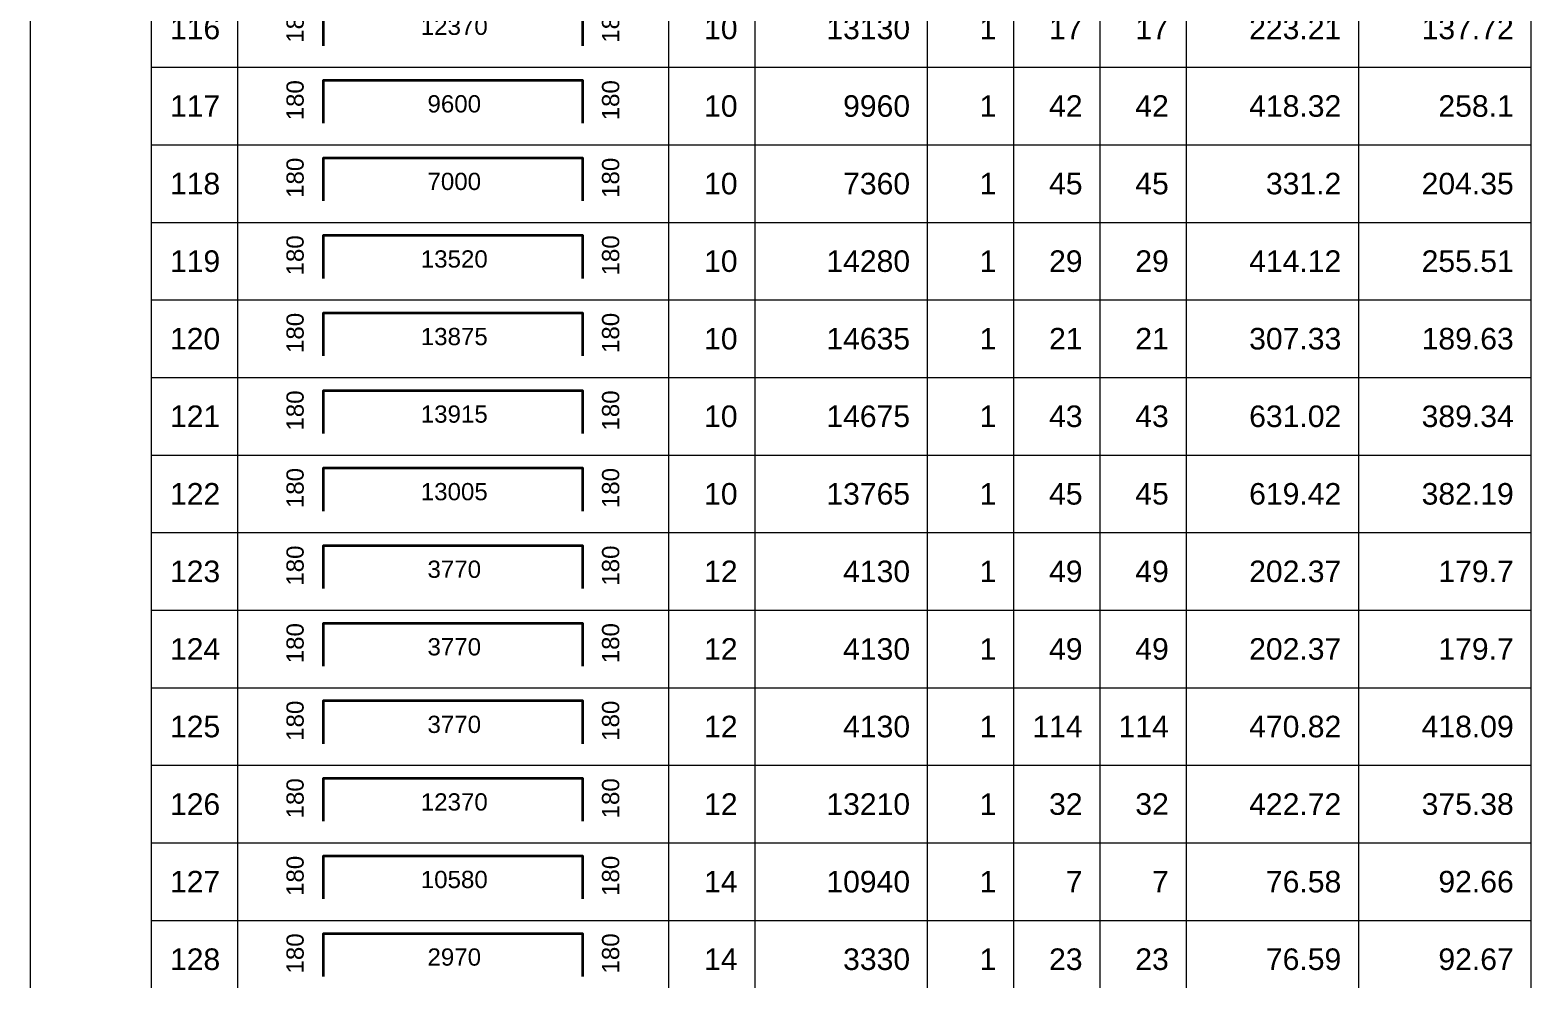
# Model space of a CAD drawing. Header units: millimetres. Extents: x -179076 to 505271, y -34263 to 117995.
# Drawn here: x -28311 to -10905, y 157 to 11169 of the extents above; entities that cross this region are included whole.
import ezdxf
from ezdxf.enums import TextEntityAlignment as Align

# ---------------------------------------------------------------- set-up
doc = ezdxf.new("R2010")
doc.units = ezdxf.units.MM
for name, color, linetype, lineweight in [('NDC_S_REBAR', 4, 'Continuous', 35), ('NDC_S_VN TEXT', 7, 'Continuous', 20), ('NDC_Table', 3, 'Continuous', 20)]:
    doc.layers.add(name, color=color, linetype=linetype, lineweight=lineweight)
doc.styles.add('ARIAL', font='arial.ttf', dxfattribs={"width": 0.8})

# ---------------------------------------------------------------- blocks, each defined once
blk = doc.blocks.new('dang04')
at = {"layer": 'NDC_S_REBAR'}
blk.add_lwpolyline([(3405, -650), (3405, -150), (6405, -150), (6405, -650)], dxfattribs=at)
at = {"layer": 'NDC_Table'}
for p, q in [((0, 0), (0, -900)), ((1405, 0), (1405, -900)), ((2405, 0), (2405, -900)), ((7405, 0), (7405, -900)), ((8405, 0), (8405, -900)), ((10405, 0), (10405, -900)), ((11405, 0), (11405, -900)), ((12405, 0), (12405, -900)), ((13405, 0), (13405, -900)), ((15405, 0), (15405, -900)), ((17405, 0), (17405, -900)), ((1405, -900), (17405, -900))]:
    blk.add_line(p, q, dxfattribs=at)
at = {"layer": 'NDC_S_VN TEXT', "style": 'ARIAL'}
for p in [(3073, -150), (6733, -150)]:
    blk.add_attdef('D03', text='', height=200, rotation=90, dxfattribs=at).set_placement(p, align=Align.MIDDLE_RIGHT)
for p in [(2205, -450), (8205, -450), (10205, -450), (11205, -450), (12205, -450), (13205, -450), (15205, -450), (17205, -450)]:
    blk.add_attdef('D03', text='', height=250, dxfattribs=at).set_placement(p, align=Align.MIDDLE_RIGHT)
blk.add_attdef('D03', text='', height=200, dxfattribs=at).set_placement((4920, -425), align=Align.MIDDLE_CENTER)

msp = doc.modelspace()

# ---------------------------------------------------------------- block references
at = {"layer": 'NDC_Table'}
ref = msp.add_blockref('dang04', (-28310.7, 11637.1), dxfattribs=at)
ref.add_attrib('D03', '116', dxfattribs={"layer": 'NDC_S_VN TEXT', "height": 250, "style": 'ARIAL'}).set_placement((-26105.4, 11187.1), align=Align.MIDDLE_RIGHT)
ref.add_attrib('D03', '180', dxfattribs={"layer": 'NDC_S_VN TEXT', "height": 200, "rotation": 90, "style": 'ARIAL'}).set_placement((-25237.4, 11487.1), align=Align.MIDDLE_RIGHT)
ref.add_attrib('D03', '12370', dxfattribs={"layer": 'NDC_S_VN TEXT', "height": 200, "style": 'ARIAL'}).set_placement((-23391.1, 11212.4), align=Align.MIDDLE_CENTER)
ref.add_attrib('D03', '180', dxfattribs={"layer": 'NDC_S_VN TEXT', "height": 200, "rotation": 90, "style": 'ARIAL'}).set_placement((-21578.2, 11487.1), align=Align.MIDDLE_RIGHT)
ref.add_attrib('D03', '10', dxfattribs={"layer": 'NDC_S_VN TEXT', "height": 250, "style": 'ARIAL'}).set_placement((-20105.4, 11187.1), align=Align.MIDDLE_RIGHT)
ref.add_attrib('D03', '13130', dxfattribs={"layer": 'NDC_S_VN TEXT', "height": 250, "style": 'ARIAL'}).set_placement((-18105.4, 11187.1), align=Align.MIDDLE_RIGHT)
ref.add_attrib('D03', '1', dxfattribs={"layer": 'NDC_S_VN TEXT', "height": 250, "style": 'ARIAL'}).set_placement((-17105.4, 11187.1), align=Align.MIDDLE_RIGHT)
ref.add_attrib('D03', '17', dxfattribs={"layer": 'NDC_S_VN TEXT', "height": 250, "style": 'ARIAL'}).set_placement((-16105.4, 11187.1), align=Align.MIDDLE_RIGHT)
ref.add_attrib('D03', '17', dxfattribs={"layer": 'NDC_S_VN TEXT', "height": 250, "style": 'ARIAL'}).set_placement((-15105.4, 11187.5), align=Align.MIDDLE_RIGHT)
ref.add_attrib('D03', '223.21', dxfattribs={"layer": 'NDC_S_VN TEXT', "height": 250, "style": 'ARIAL'}).set_placement((-13105.4, 11187.1), align=Align.MIDDLE_RIGHT)
ref.add_attrib('D03', '137.72', dxfattribs={"layer": 'NDC_S_VN TEXT', "height": 250, "style": 'ARIAL'}).set_placement((-11105.4, 11187.1), align=Align.MIDDLE_RIGHT)
ref = msp.add_blockref('dang04', (-28310.7, 10737.1), dxfattribs=at)
ref.add_attrib('D03', '117', dxfattribs={"layer": 'NDC_S_VN TEXT', "height": 250, "style": 'ARIAL'}).set_placement((-26105.4, 10287.1), align=Align.MIDDLE_RIGHT)
ref.add_attrib('D03', '180', dxfattribs={"layer": 'NDC_S_VN TEXT', "height": 200, "rotation": 90, "style": 'ARIAL'}).set_placement((-25237.4, 10587.1), align=Align.MIDDLE_RIGHT)
ref.add_attrib('D03', '9600', dxfattribs={"layer": 'NDC_S_VN TEXT', "height": 200, "style": 'ARIAL'}).set_placement((-23391.1, 10312.4), align=Align.MIDDLE_CENTER)
ref.add_attrib('D03', '180', dxfattribs={"layer": 'NDC_S_VN TEXT', "height": 200, "rotation": 90, "style": 'ARIAL'}).set_placement((-21578.2, 10587.1), align=Align.MIDDLE_RIGHT)
ref.add_attrib('D03', '10', dxfattribs={"layer": 'NDC_S_VN TEXT', "height": 250, "style": 'ARIAL'}).set_placement((-20105.4, 10287.1), align=Align.MIDDLE_RIGHT)
ref.add_attrib('D03', '9960', dxfattribs={"layer": 'NDC_S_VN TEXT', "height": 250, "style": 'ARIAL'}).set_placement((-18105.4, 10287.1), align=Align.MIDDLE_RIGHT)
ref.add_attrib('D03', '1', dxfattribs={"layer": 'NDC_S_VN TEXT', "height": 250, "style": 'ARIAL'}).set_placement((-17105.4, 10287.1), align=Align.MIDDLE_RIGHT)
ref.add_attrib('D03', '42', dxfattribs={"layer": 'NDC_S_VN TEXT', "height": 250, "style": 'ARIAL'}).set_placement((-16105.4, 10287.1), align=Align.MIDDLE_RIGHT)
ref.add_attrib('D03', '42', dxfattribs={"layer": 'NDC_S_VN TEXT', "height": 250, "style": 'ARIAL'}).set_placement((-15105.4, 10287.5), align=Align.MIDDLE_RIGHT)
ref.add_attrib('D03', '418.32', dxfattribs={"layer": 'NDC_S_VN TEXT', "height": 250, "style": 'ARIAL'}).set_placement((-13105.4, 10287.1), align=Align.MIDDLE_RIGHT)
ref.add_attrib('D03', '258.1', dxfattribs={"layer": 'NDC_S_VN TEXT', "height": 250, "style": 'ARIAL'}).set_placement((-11105.4, 10287.1), align=Align.MIDDLE_RIGHT)
ref = msp.add_blockref('dang04', (-28310.7, 9837.1), dxfattribs=at)
ref.add_attrib('D03', '118', dxfattribs={"layer": 'NDC_S_VN TEXT', "height": 250, "style": 'ARIAL'}).set_placement((-26105.4, 9387.1), align=Align.MIDDLE_RIGHT)
ref.add_attrib('D03', '180', dxfattribs={"layer": 'NDC_S_VN TEXT', "height": 200, "rotation": 90, "style": 'ARIAL'}).set_placement((-25237.4, 9687.1), align=Align.MIDDLE_RIGHT)
ref.add_attrib('D03', '7000', dxfattribs={"layer": 'NDC_S_VN TEXT', "height": 200, "style": 'ARIAL'}).set_placement((-23391.1, 9412.4), align=Align.MIDDLE_CENTER)
ref.add_attrib('D03', '180', dxfattribs={"layer": 'NDC_S_VN TEXT', "height": 200, "rotation": 90, "style": 'ARIAL'}).set_placement((-21578.2, 9687.1), align=Align.MIDDLE_RIGHT)
ref.add_attrib('D03', '10', dxfattribs={"layer": 'NDC_S_VN TEXT', "height": 250, "style": 'ARIAL'}).set_placement((-20105.4, 9387.1), align=Align.MIDDLE_RIGHT)
ref.add_attrib('D03', '7360', dxfattribs={"layer": 'NDC_S_VN TEXT', "height": 250, "style": 'ARIAL'}).set_placement((-18105.4, 9387.1), align=Align.MIDDLE_RIGHT)
ref.add_attrib('D03', '1', dxfattribs={"layer": 'NDC_S_VN TEXT', "height": 250, "style": 'ARIAL'}).set_placement((-17105.4, 9387.1), align=Align.MIDDLE_RIGHT)
ref.add_attrib('D03', '45', dxfattribs={"layer": 'NDC_S_VN TEXT', "height": 250, "style": 'ARIAL'}).set_placement((-16105.4, 9387.1), align=Align.MIDDLE_RIGHT)
ref.add_attrib('D03', '45', dxfattribs={"layer": 'NDC_S_VN TEXT', "height": 250, "style": 'ARIAL'}).set_placement((-15105.4, 9387.5), align=Align.MIDDLE_RIGHT)
ref.add_attrib('D03', '331.2', dxfattribs={"layer": 'NDC_S_VN TEXT', "height": 250, "style": 'ARIAL'}).set_placement((-13105.4, 9387.1), align=Align.MIDDLE_RIGHT)
ref.add_attrib('D03', '204.35', dxfattribs={"layer": 'NDC_S_VN TEXT', "height": 250, "style": 'ARIAL'}).set_placement((-11105.4, 9387.1), align=Align.MIDDLE_RIGHT)
ref = msp.add_blockref('dang04', (-28310.7, 8937.1), dxfattribs=at)
ref.add_attrib('D03', '119', dxfattribs={"layer": 'NDC_S_VN TEXT', "height": 250, "style": 'ARIAL'}).set_placement((-26105.4, 8487.1), align=Align.MIDDLE_RIGHT)
ref.add_attrib('D03', '180', dxfattribs={"layer": 'NDC_S_VN TEXT', "height": 200, "rotation": 90, "style": 'ARIAL'}).set_placement((-25237.4, 8787.1), align=Align.MIDDLE_RIGHT)
ref.add_attrib('D03', '13520', dxfattribs={"layer": 'NDC_S_VN TEXT', "height": 200, "style": 'ARIAL'}).set_placement((-23391.1, 8512.4), align=Align.MIDDLE_CENTER)
ref.add_attrib('D03', '180', dxfattribs={"layer": 'NDC_S_VN TEXT', "height": 200, "rotation": 90, "style": 'ARIAL'}).set_placement((-21578.2, 8787.1), align=Align.MIDDLE_RIGHT)
ref.add_attrib('D03', '10', dxfattribs={"layer": 'NDC_S_VN TEXT', "height": 250, "style": 'ARIAL'}).set_placement((-20105.4, 8487.1), align=Align.MIDDLE_RIGHT)
ref.add_attrib('D03', '14280', dxfattribs={"layer": 'NDC_S_VN TEXT', "height": 250, "style": 'ARIAL'}).set_placement((-18105.4, 8487.1), align=Align.MIDDLE_RIGHT)
ref.add_attrib('D03', '1', dxfattribs={"layer": 'NDC_S_VN TEXT', "height": 250, "style": 'ARIAL'}).set_placement((-17105.4, 8487.1), align=Align.MIDDLE_RIGHT)
ref.add_attrib('D03', '29', dxfattribs={"layer": 'NDC_S_VN TEXT', "height": 250, "style": 'ARIAL'}).set_placement((-16105.4, 8487.1), align=Align.MIDDLE_RIGHT)
ref.add_attrib('D03', '29', dxfattribs={"layer": 'NDC_S_VN TEXT', "height": 250, "style": 'ARIAL'}).set_placement((-15105.4, 8487.5), align=Align.MIDDLE_RIGHT)
ref.add_attrib('D03', '414.12', dxfattribs={"layer": 'NDC_S_VN TEXT', "height": 250, "style": 'ARIAL'}).set_placement((-13105.4, 8487.1), align=Align.MIDDLE_RIGHT)
ref.add_attrib('D03', '255.51', dxfattribs={"layer": 'NDC_S_VN TEXT', "height": 250, "style": 'ARIAL'}).set_placement((-11105.4, 8487.1), align=Align.MIDDLE_RIGHT)
ref = msp.add_blockref('dang04', (-28310.7, 8037.1), dxfattribs=at)
ref.add_attrib('D03', '120', dxfattribs={"layer": 'NDC_S_VN TEXT', "height": 250, "style": 'ARIAL'}).set_placement((-26105.4, 7587.1), align=Align.MIDDLE_RIGHT)
ref.add_attrib('D03', '180', dxfattribs={"layer": 'NDC_S_VN TEXT', "height": 200, "rotation": 90, "style": 'ARIAL'}).set_placement((-25237.4, 7887.1), align=Align.MIDDLE_RIGHT)
ref.add_attrib('D03', '13875', dxfattribs={"layer": 'NDC_S_VN TEXT', "height": 200, "style": 'ARIAL'}).set_placement((-23391.1, 7612.4), align=Align.MIDDLE_CENTER)
ref.add_attrib('D03', '180', dxfattribs={"layer": 'NDC_S_VN TEXT', "height": 200, "rotation": 90, "style": 'ARIAL'}).set_placement((-21578.2, 7887.1), align=Align.MIDDLE_RIGHT)
ref.add_attrib('D03', '10', dxfattribs={"layer": 'NDC_S_VN TEXT', "height": 250, "style": 'ARIAL'}).set_placement((-20105.4, 7587.1), align=Align.MIDDLE_RIGHT)
ref.add_attrib('D03', '14635', dxfattribs={"layer": 'NDC_S_VN TEXT', "height": 250, "style": 'ARIAL'}).set_placement((-18105.4, 7587.1), align=Align.MIDDLE_RIGHT)
ref.add_attrib('D03', '1', dxfattribs={"layer": 'NDC_S_VN TEXT', "height": 250, "style": 'ARIAL'}).set_placement((-17105.4, 7587.1), align=Align.MIDDLE_RIGHT)
ref.add_attrib('D03', '21', dxfattribs={"layer": 'NDC_S_VN TEXT', "height": 250, "style": 'ARIAL'}).set_placement((-16105.4, 7587.1), align=Align.MIDDLE_RIGHT)
ref.add_attrib('D03', '21', dxfattribs={"layer": 'NDC_S_VN TEXT', "height": 250, "style": 'ARIAL'}).set_placement((-15105.4, 7587.5), align=Align.MIDDLE_RIGHT)
ref.add_attrib('D03', '307.33', dxfattribs={"layer": 'NDC_S_VN TEXT', "height": 250, "style": 'ARIAL'}).set_placement((-13105.4, 7587.1), align=Align.MIDDLE_RIGHT)
ref.add_attrib('D03', '189.63', dxfattribs={"layer": 'NDC_S_VN TEXT', "height": 250, "style": 'ARIAL'}).set_placement((-11105.4, 7587.1), align=Align.MIDDLE_RIGHT)
ref = msp.add_blockref('dang04', (-28310.7, 7137.1), dxfattribs=at)
ref.add_attrib('D03', '121', dxfattribs={"layer": 'NDC_S_VN TEXT', "height": 250, "style": 'ARIAL'}).set_placement((-26105.4, 6687.1), align=Align.MIDDLE_RIGHT)
ref.add_attrib('D03', '180', dxfattribs={"layer": 'NDC_S_VN TEXT', "height": 200, "rotation": 90, "style": 'ARIAL'}).set_placement((-25237.4, 6987.1), align=Align.MIDDLE_RIGHT)
ref.add_attrib('D03', '13915', dxfattribs={"layer": 'NDC_S_VN TEXT', "height": 200, "style": 'ARIAL'}).set_placement((-23391.1, 6712.4), align=Align.MIDDLE_CENTER)
ref.add_attrib('D03', '180', dxfattribs={"layer": 'NDC_S_VN TEXT', "height": 200, "rotation": 90, "style": 'ARIAL'}).set_placement((-21578.2, 6987.1), align=Align.MIDDLE_RIGHT)
ref.add_attrib('D03', '10', dxfattribs={"layer": 'NDC_S_VN TEXT', "height": 250, "style": 'ARIAL'}).set_placement((-20105.4, 6687.1), align=Align.MIDDLE_RIGHT)
ref.add_attrib('D03', '14675', dxfattribs={"layer": 'NDC_S_VN TEXT', "height": 250, "style": 'ARIAL'}).set_placement((-18105.4, 6687.1), align=Align.MIDDLE_RIGHT)
ref.add_attrib('D03', '1', dxfattribs={"layer": 'NDC_S_VN TEXT', "height": 250, "style": 'ARIAL'}).set_placement((-17105.4, 6687.1), align=Align.MIDDLE_RIGHT)
ref.add_attrib('D03', '43', dxfattribs={"layer": 'NDC_S_VN TEXT', "height": 250, "style": 'ARIAL'}).set_placement((-16105.4, 6687.1), align=Align.MIDDLE_RIGHT)
ref.add_attrib('D03', '43', dxfattribs={"layer": 'NDC_S_VN TEXT', "height": 250, "style": 'ARIAL'}).set_placement((-15105.4, 6687.5), align=Align.MIDDLE_RIGHT)
ref.add_attrib('D03', '631.02', dxfattribs={"layer": 'NDC_S_VN TEXT', "height": 250, "style": 'ARIAL'}).set_placement((-13105.4, 6687.1), align=Align.MIDDLE_RIGHT)
ref.add_attrib('D03', '389.34', dxfattribs={"layer": 'NDC_S_VN TEXT', "height": 250, "style": 'ARIAL'}).set_placement((-11105.4, 6687.1), align=Align.MIDDLE_RIGHT)
ref = msp.add_blockref('dang04', (-28310.7, 6237.1), dxfattribs=at)
ref.add_attrib('D03', '122', dxfattribs={"layer": 'NDC_S_VN TEXT', "height": 250, "style": 'ARIAL'}).set_placement((-26105.4, 5787.1), align=Align.MIDDLE_RIGHT)
ref.add_attrib('D03', '180', dxfattribs={"layer": 'NDC_S_VN TEXT', "height": 200, "rotation": 90, "style": 'ARIAL'}).set_placement((-25237.4, 6087.1), align=Align.MIDDLE_RIGHT)
ref.add_attrib('D03', '13005', dxfattribs={"layer": 'NDC_S_VN TEXT', "height": 200, "style": 'ARIAL'}).set_placement((-23391.1, 5812.4), align=Align.MIDDLE_CENTER)
ref.add_attrib('D03', '180', dxfattribs={"layer": 'NDC_S_VN TEXT', "height": 200, "rotation": 90, "style": 'ARIAL'}).set_placement((-21578.2, 6087.1), align=Align.MIDDLE_RIGHT)
ref.add_attrib('D03', '10', dxfattribs={"layer": 'NDC_S_VN TEXT', "height": 250, "style": 'ARIAL'}).set_placement((-20105.4, 5787.1), align=Align.MIDDLE_RIGHT)
ref.add_attrib('D03', '13765', dxfattribs={"layer": 'NDC_S_VN TEXT', "height": 250, "style": 'ARIAL'}).set_placement((-18105.4, 5787.1), align=Align.MIDDLE_RIGHT)
ref.add_attrib('D03', '1', dxfattribs={"layer": 'NDC_S_VN TEXT', "height": 250, "style": 'ARIAL'}).set_placement((-17105.4, 5787.1), align=Align.MIDDLE_RIGHT)
ref.add_attrib('D03', '45', dxfattribs={"layer": 'NDC_S_VN TEXT', "height": 250, "style": 'ARIAL'}).set_placement((-16105.4, 5787.1), align=Align.MIDDLE_RIGHT)
ref.add_attrib('D03', '45', dxfattribs={"layer": 'NDC_S_VN TEXT', "height": 250, "style": 'ARIAL'}).set_placement((-15105.4, 5787.5), align=Align.MIDDLE_RIGHT)
ref.add_attrib('D03', '619.42', dxfattribs={"layer": 'NDC_S_VN TEXT', "height": 250, "style": 'ARIAL'}).set_placement((-13105.4, 5787.1), align=Align.MIDDLE_RIGHT)
ref.add_attrib('D03', '382.19', dxfattribs={"layer": 'NDC_S_VN TEXT', "height": 250, "style": 'ARIAL'}).set_placement((-11105.4, 5787.1), align=Align.MIDDLE_RIGHT)
ref = msp.add_blockref('dang04', (-28310.7, 5337.1), dxfattribs=at)
ref.add_attrib('D03', '123', dxfattribs={"layer": 'NDC_S_VN TEXT', "height": 250, "style": 'ARIAL'}).set_placement((-26105.4, 4887.1), align=Align.MIDDLE_RIGHT)
ref.add_attrib('D03', '180', dxfattribs={"layer": 'NDC_S_VN TEXT', "height": 200, "rotation": 90, "style": 'ARIAL'}).set_placement((-25237.4, 5187.1), align=Align.MIDDLE_RIGHT)
ref.add_attrib('D03', '3770', dxfattribs={"layer": 'NDC_S_VN TEXT', "height": 200, "style": 'ARIAL'}).set_placement((-23391.1, 4912.4), align=Align.MIDDLE_CENTER)
ref.add_attrib('D03', '180', dxfattribs={"layer": 'NDC_S_VN TEXT', "height": 200, "rotation": 90, "style": 'ARIAL'}).set_placement((-21578.2, 5187.1), align=Align.MIDDLE_RIGHT)
ref.add_attrib('D03', '12', dxfattribs={"layer": 'NDC_S_VN TEXT', "height": 250, "style": 'ARIAL'}).set_placement((-20105.4, 4887.1), align=Align.MIDDLE_RIGHT)
ref.add_attrib('D03', '4130', dxfattribs={"layer": 'NDC_S_VN TEXT', "height": 250, "style": 'ARIAL'}).set_placement((-18105.4, 4887.1), align=Align.MIDDLE_RIGHT)
ref.add_attrib('D03', '1', dxfattribs={"layer": 'NDC_S_VN TEXT', "height": 250, "style": 'ARIAL'}).set_placement((-17105.4, 4887.1), align=Align.MIDDLE_RIGHT)
ref.add_attrib('D03', '49', dxfattribs={"layer": 'NDC_S_VN TEXT', "height": 250, "style": 'ARIAL'}).set_placement((-16105.4, 4887.1), align=Align.MIDDLE_RIGHT)
ref.add_attrib('D03', '49', dxfattribs={"layer": 'NDC_S_VN TEXT', "height": 250, "style": 'ARIAL'}).set_placement((-15105.4, 4887.5), align=Align.MIDDLE_RIGHT)
ref.add_attrib('D03', '202.37', dxfattribs={"layer": 'NDC_S_VN TEXT', "height": 250, "style": 'ARIAL'}).set_placement((-13105.4, 4887.1), align=Align.MIDDLE_RIGHT)
ref.add_attrib('D03', '179.7', dxfattribs={"layer": 'NDC_S_VN TEXT', "height": 250, "style": 'ARIAL'}).set_placement((-11105.4, 4887.1), align=Align.MIDDLE_RIGHT)
ref = msp.add_blockref('dang04', (-28310.7, 4437.1), dxfattribs=at)
ref.add_attrib('D03', '124', dxfattribs={"layer": 'NDC_S_VN TEXT', "height": 250, "style": 'ARIAL'}).set_placement((-26105.4, 3987.1), align=Align.MIDDLE_RIGHT)
ref.add_attrib('D03', '180', dxfattribs={"layer": 'NDC_S_VN TEXT', "height": 200, "rotation": 90, "style": 'ARIAL'}).set_placement((-25237.4, 4287.1), align=Align.MIDDLE_RIGHT)
ref.add_attrib('D03', '3770', dxfattribs={"layer": 'NDC_S_VN TEXT', "height": 200, "style": 'ARIAL'}).set_placement((-23391.1, 4012.4), align=Align.MIDDLE_CENTER)
ref.add_attrib('D03', '180', dxfattribs={"layer": 'NDC_S_VN TEXT', "height": 200, "rotation": 90, "style": 'ARIAL'}).set_placement((-21578.2, 4287.1), align=Align.MIDDLE_RIGHT)
ref.add_attrib('D03', '12', dxfattribs={"layer": 'NDC_S_VN TEXT', "height": 250, "style": 'ARIAL'}).set_placement((-20105.4, 3987.1), align=Align.MIDDLE_RIGHT)
ref.add_attrib('D03', '4130', dxfattribs={"layer": 'NDC_S_VN TEXT', "height": 250, "style": 'ARIAL'}).set_placement((-18105.4, 3987.1), align=Align.MIDDLE_RIGHT)
ref.add_attrib('D03', '1', dxfattribs={"layer": 'NDC_S_VN TEXT', "height": 250, "style": 'ARIAL'}).set_placement((-17105.4, 3987.1), align=Align.MIDDLE_RIGHT)
ref.add_attrib('D03', '49', dxfattribs={"layer": 'NDC_S_VN TEXT', "height": 250, "style": 'ARIAL'}).set_placement((-16105.4, 3987.1), align=Align.MIDDLE_RIGHT)
ref.add_attrib('D03', '49', dxfattribs={"layer": 'NDC_S_VN TEXT', "height": 250, "style": 'ARIAL'}).set_placement((-15105.4, 3987.5), align=Align.MIDDLE_RIGHT)
ref.add_attrib('D03', '202.37', dxfattribs={"layer": 'NDC_S_VN TEXT', "height": 250, "style": 'ARIAL'}).set_placement((-13105.4, 3987.1), align=Align.MIDDLE_RIGHT)
ref.add_attrib('D03', '179.7', dxfattribs={"layer": 'NDC_S_VN TEXT', "height": 250, "style": 'ARIAL'}).set_placement((-11105.4, 3987.1), align=Align.MIDDLE_RIGHT)
ref = msp.add_blockref('dang04', (-28310.7, 3537.1), dxfattribs=at)
ref.add_attrib('D03', '125', dxfattribs={"layer": 'NDC_S_VN TEXT', "height": 250, "style": 'ARIAL'}).set_placement((-26105.4, 3087.1), align=Align.MIDDLE_RIGHT)
ref.add_attrib('D03', '180', dxfattribs={"layer": 'NDC_S_VN TEXT', "height": 200, "rotation": 90, "style": 'ARIAL'}).set_placement((-25237.4, 3387.1), align=Align.MIDDLE_RIGHT)
ref.add_attrib('D03', '3770', dxfattribs={"layer": 'NDC_S_VN TEXT', "height": 200, "style": 'ARIAL'}).set_placement((-23391.1, 3112.4), align=Align.MIDDLE_CENTER)
ref.add_attrib('D03', '180', dxfattribs={"layer": 'NDC_S_VN TEXT', "height": 200, "rotation": 90, "style": 'ARIAL'}).set_placement((-21578.2, 3387.1), align=Align.MIDDLE_RIGHT)
ref.add_attrib('D03', '12', dxfattribs={"layer": 'NDC_S_VN TEXT', "height": 250, "style": 'ARIAL'}).set_placement((-20105.4, 3087.1), align=Align.MIDDLE_RIGHT)
ref.add_attrib('D03', '4130', dxfattribs={"layer": 'NDC_S_VN TEXT', "height": 250, "style": 'ARIAL'}).set_placement((-18105.4, 3087.1), align=Align.MIDDLE_RIGHT)
ref.add_attrib('D03', '1', dxfattribs={"layer": 'NDC_S_VN TEXT', "height": 250, "style": 'ARIAL'}).set_placement((-17105.4, 3087.1), align=Align.MIDDLE_RIGHT)
ref.add_attrib('D03', '114', dxfattribs={"layer": 'NDC_S_VN TEXT', "height": 250, "style": 'ARIAL'}).set_placement((-16105.4, 3087.1), align=Align.MIDDLE_RIGHT)
ref.add_attrib('D03', '114', dxfattribs={"layer": 'NDC_S_VN TEXT', "height": 250, "style": 'ARIAL'}).set_placement((-15105.4, 3087.5), align=Align.MIDDLE_RIGHT)
ref.add_attrib('D03', '470.82', dxfattribs={"layer": 'NDC_S_VN TEXT', "height": 250, "style": 'ARIAL'}).set_placement((-13105.4, 3087.1), align=Align.MIDDLE_RIGHT)
ref.add_attrib('D03', '418.09', dxfattribs={"layer": 'NDC_S_VN TEXT', "height": 250, "style": 'ARIAL'}).set_placement((-11105.4, 3087.1), align=Align.MIDDLE_RIGHT)
ref = msp.add_blockref('dang04', (-28310.7, 2637.1), dxfattribs=at)
ref.add_attrib('D03', '126', dxfattribs={"layer": 'NDC_S_VN TEXT', "height": 250, "style": 'ARIAL'}).set_placement((-26105.4, 2187.1), align=Align.MIDDLE_RIGHT)
ref.add_attrib('D03', '180', dxfattribs={"layer": 'NDC_S_VN TEXT', "height": 200, "rotation": 90, "style": 'ARIAL'}).set_placement((-25237.4, 2487.1), align=Align.MIDDLE_RIGHT)
ref.add_attrib('D03', '12370', dxfattribs={"layer": 'NDC_S_VN TEXT', "height": 200, "style": 'ARIAL'}).set_placement((-23391.1, 2212.4), align=Align.MIDDLE_CENTER)
ref.add_attrib('D03', '180', dxfattribs={"layer": 'NDC_S_VN TEXT', "height": 200, "rotation": 90, "style": 'ARIAL'}).set_placement((-21578.2, 2487.1), align=Align.MIDDLE_RIGHT)
ref.add_attrib('D03', '12', dxfattribs={"layer": 'NDC_S_VN TEXT', "height": 250, "style": 'ARIAL'}).set_placement((-20105.4, 2187.1), align=Align.MIDDLE_RIGHT)
ref.add_attrib('D03', '13210', dxfattribs={"layer": 'NDC_S_VN TEXT', "height": 250, "style": 'ARIAL'}).set_placement((-18105.4, 2187.1), align=Align.MIDDLE_RIGHT)
ref.add_attrib('D03', '1', dxfattribs={"layer": 'NDC_S_VN TEXT', "height": 250, "style": 'ARIAL'}).set_placement((-17105.4, 2187.1), align=Align.MIDDLE_RIGHT)
ref.add_attrib('D03', '32', dxfattribs={"layer": 'NDC_S_VN TEXT', "height": 250, "style": 'ARIAL'}).set_placement((-16105.4, 2187.1), align=Align.MIDDLE_RIGHT)
ref.add_attrib('D03', '32', dxfattribs={"layer": 'NDC_S_VN TEXT', "height": 250, "style": 'ARIAL'}).set_placement((-15105.4, 2187.5), align=Align.MIDDLE_RIGHT)
ref.add_attrib('D03', '422.72', dxfattribs={"layer": 'NDC_S_VN TEXT', "height": 250, "style": 'ARIAL'}).set_placement((-13105.4, 2187.1), align=Align.MIDDLE_RIGHT)
ref.add_attrib('D03', '375.38', dxfattribs={"layer": 'NDC_S_VN TEXT', "height": 250, "style": 'ARIAL'}).set_placement((-11105.4, 2187.1), align=Align.MIDDLE_RIGHT)
ref = msp.add_blockref('dang04', (-28310.7, 1737.1), dxfattribs=at)
ref.add_attrib('D03', '127', dxfattribs={"layer": 'NDC_S_VN TEXT', "height": 250, "style": 'ARIAL'}).set_placement((-26105.4, 1287.1), align=Align.MIDDLE_RIGHT)
ref.add_attrib('D03', '180', dxfattribs={"layer": 'NDC_S_VN TEXT', "height": 200, "rotation": 90, "style": 'ARIAL'}).set_placement((-25237.4, 1587.1), align=Align.MIDDLE_RIGHT)
ref.add_attrib('D03', '10580', dxfattribs={"layer": 'NDC_S_VN TEXT', "height": 200, "style": 'ARIAL'}).set_placement((-23391.1, 1312.4), align=Align.MIDDLE_CENTER)
ref.add_attrib('D03', '180', dxfattribs={"layer": 'NDC_S_VN TEXT', "height": 200, "rotation": 90, "style": 'ARIAL'}).set_placement((-21578.2, 1587.1), align=Align.MIDDLE_RIGHT)
ref.add_attrib('D03', '14', dxfattribs={"layer": 'NDC_S_VN TEXT', "height": 250, "style": 'ARIAL'}).set_placement((-20105.4, 1287.1), align=Align.MIDDLE_RIGHT)
ref.add_attrib('D03', '10940', dxfattribs={"layer": 'NDC_S_VN TEXT', "height": 250, "style": 'ARIAL'}).set_placement((-18105.4, 1287.1), align=Align.MIDDLE_RIGHT)
ref.add_attrib('D03', '1', dxfattribs={"layer": 'NDC_S_VN TEXT', "height": 250, "style": 'ARIAL'}).set_placement((-17105.4, 1287.1), align=Align.MIDDLE_RIGHT)
ref.add_attrib('D03', '7', dxfattribs={"layer": 'NDC_S_VN TEXT', "height": 250, "style": 'ARIAL'}).set_placement((-16105.4, 1287.1), align=Align.MIDDLE_RIGHT)
ref.add_attrib('D03', '7', dxfattribs={"layer": 'NDC_S_VN TEXT', "height": 250, "style": 'ARIAL'}).set_placement((-15105.4, 1287.5), align=Align.MIDDLE_RIGHT)
ref.add_attrib('D03', '76.58', dxfattribs={"layer": 'NDC_S_VN TEXT', "height": 250, "style": 'ARIAL'}).set_placement((-13105.4, 1287.1), align=Align.MIDDLE_RIGHT)
ref.add_attrib('D03', '92.66', dxfattribs={"layer": 'NDC_S_VN TEXT', "height": 250, "style": 'ARIAL'}).set_placement((-11105.4, 1287.1), align=Align.MIDDLE_RIGHT)
ref = msp.add_blockref('dang04', (-28310.7, 837.1), dxfattribs=at)
ref.add_attrib('D03', '128', dxfattribs={"layer": 'NDC_S_VN TEXT', "height": 250, "style": 'ARIAL'}).set_placement((-26105.4, 387.1), align=Align.MIDDLE_RIGHT)
ref.add_attrib('D03', '180', dxfattribs={"layer": 'NDC_S_VN TEXT', "height": 200, "rotation": 90, "style": 'ARIAL'}).set_placement((-25237.4, 687.1), align=Align.MIDDLE_RIGHT)
ref.add_attrib('D03', '2970', dxfattribs={"layer": 'NDC_S_VN TEXT', "height": 200, "style": 'ARIAL'}).set_placement((-23391.1, 412.4), align=Align.MIDDLE_CENTER)
ref.add_attrib('D03', '180', dxfattribs={"layer": 'NDC_S_VN TEXT', "height": 200, "rotation": 90, "style": 'ARIAL'}).set_placement((-21578.2, 687.1), align=Align.MIDDLE_RIGHT)
ref.add_attrib('D03', '14', dxfattribs={"layer": 'NDC_S_VN TEXT', "height": 250, "style": 'ARIAL'}).set_placement((-20105.4, 387.1), align=Align.MIDDLE_RIGHT)
ref.add_attrib('D03', '3330', dxfattribs={"layer": 'NDC_S_VN TEXT', "height": 250, "style": 'ARIAL'}).set_placement((-18105.4, 387.1), align=Align.MIDDLE_RIGHT)
ref.add_attrib('D03', '1', dxfattribs={"layer": 'NDC_S_VN TEXT', "height": 250, "style": 'ARIAL'}).set_placement((-17105.4, 387.1), align=Align.MIDDLE_RIGHT)
ref.add_attrib('D03', '23', dxfattribs={"layer": 'NDC_S_VN TEXT', "height": 250, "style": 'ARIAL'}).set_placement((-16105.4, 387.1), align=Align.MIDDLE_RIGHT)
ref.add_attrib('D03', '23', dxfattribs={"layer": 'NDC_S_VN TEXT', "height": 250, "style": 'ARIAL'}).set_placement((-15105.4, 387.5), align=Align.MIDDLE_RIGHT)
ref.add_attrib('D03', '76.59', dxfattribs={"layer": 'NDC_S_VN TEXT', "height": 250, "style": 'ARIAL'}).set_placement((-13105.4, 387.1), align=Align.MIDDLE_RIGHT)
ref.add_attrib('D03', '92.67', dxfattribs={"layer": 'NDC_S_VN TEXT', "height": 250, "style": 'ARIAL'}).set_placement((-11105.4, 387.1), align=Align.MIDDLE_RIGHT)

doc.saveas('drawing.dxf')
